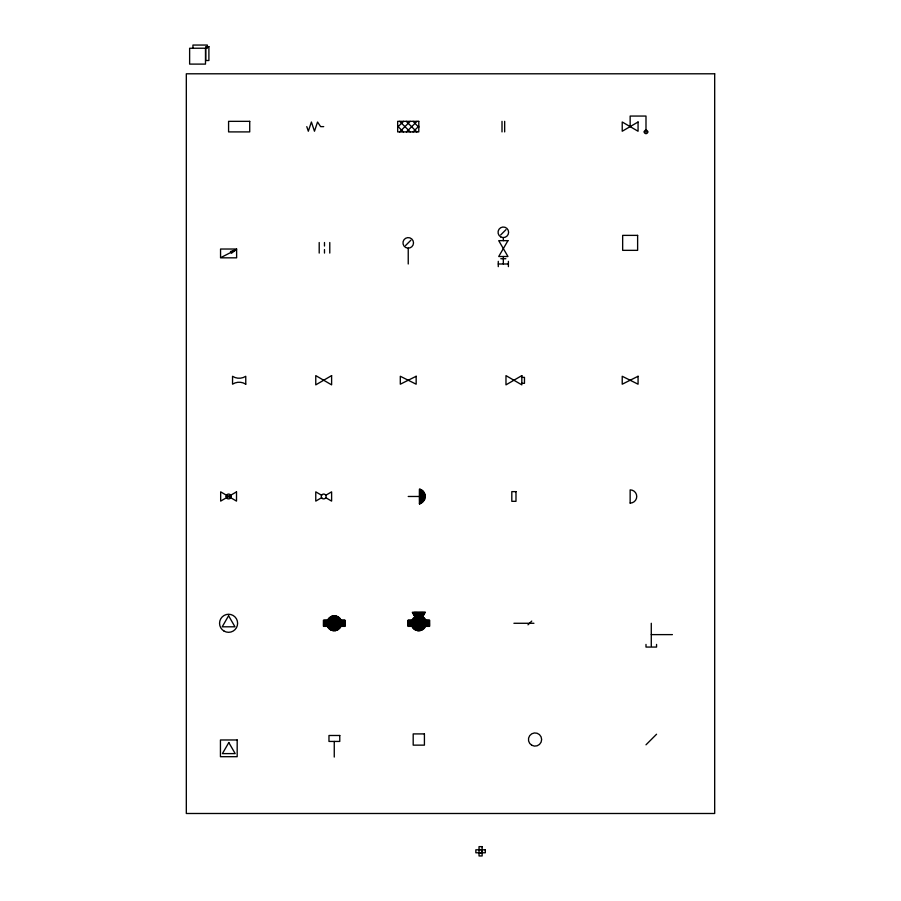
<?xml version="1.0" encoding="UTF-8"?>
<svg xmlns="http://www.w3.org/2000/svg" width="901" height="901" viewBox="0 0 901 901"><rect width="100%" height="100%" fill="white"/><g stroke="black" fill="none" stroke-linecap="round" stroke-linejoin="round"><path stroke-width="1.35" d="M399.65 131.906L410.214 121.342M406.475 131.906L417.039 121.342M413.075 131.906L418.796 126.185M405.585 245.511L410.867 240.229M500.697 234.936L505.979 229.654M419.461 490.031L420.215 489.277M419.461 491.225L421.037 489.648M419.461 492.419L421.792 490.088M419.461 493.613L422.468 490.606M419.461 494.818L423.087 491.191M419.461 496.012L423.628 491.833M419.461 497.206L424.112 492.554M419.461 498.399L424.517 493.343M419.461 499.593L424.844 494.21M419.461 500.787L425.069 495.178M419.461 501.992L425.182 496.26M419.461 503.186L425.114 497.532M420.125 503.715L424.72 499.12M323.47 620.924L324.191 620.203M323.47 622.118L325.385 620.203M323.47 623.312L326.579 620.203M323.47 624.506L331.748 616.239M323.47 625.699L333.314 615.856M324 626.364L334.564 615.8M325.205 626.364L335.645 615.924M326.399 626.364L336.591 616.171M327.491 626.465L337.447 616.509M327.908 627.242L338.224 616.937M328.403 627.941L338.922 617.422M328.966 628.571L339.553 617.996M329.597 629.135L340.116 618.627M330.295 629.63L340.612 619.325M331.072 630.058L341.029 620.102M331.928 630.396L342.121 620.203M332.886 630.644L343.326 620.203M333.956 630.768L344.52 620.203M335.206 630.711L345.049 620.868M336.771 630.328L345.049 622.062M341.941 626.364L345.049 623.255M343.135 626.364L345.049 624.449M344.328 626.364L345.049 625.643M413.03 613.513L414.269 612.275M413.469 614.257L415.462 612.275M408.007 620.924L408.727 620.203M413.919 615.011L416.656 612.275M408.007 622.118L409.921 620.203M414.37 615.755L417.85 612.275M408.007 623.312L411.115 620.203M414.82 616.498L419.044 612.275M408.007 624.506L420.238 612.275M408.007 625.699L421.431 612.275M408.547 626.364L422.637 612.275M409.741 626.364L423.83 612.275M410.935 626.364L425.024 612.275M412.027 626.465L423.954 614.538M412.444 627.242L422.76 616.937M412.94 627.941L423.459 617.422M413.503 628.571L424.089 617.996M414.133 629.135L424.653 618.627M414.843 629.63L425.148 619.325M415.609 630.058L425.576 620.102L429.586 620.203L429.586 626.364L425.621 626.364A7.49 7.49 0 0 1 411.982 626.364L408.007 626.364L408.007 620.203L411.982 620.203A7.49 7.49 0 0 1 415.012 616.825L412.286 612.275L425.317 612.275L422.58 616.825A7.49 7.49 0 0 1 425.621 620.203M416.465 630.396L426.657 620.203M417.422 630.644L427.862 620.203M418.492 630.768L429.056 620.203M419.742 630.711L429.586 620.868M421.308 630.328L429.586 622.062M426.477 626.364L429.586 623.255M427.671 626.364L429.586 624.449M428.865 626.364L429.586 625.643M527.997 624.821L531.736 621.082M645.994 744.812L656.559 734.236M397.668 127.064L403.603 121.342M236.208 249.678L231.411 253.282L230.498 251.537L236.208 249.678L221.657 257.168M321.601 497.701L315.767 501.102L315.767 491.856L321.601 495.257M325.79 495.257L331.613 491.856L331.613 501.102L325.79 497.701M323.696 126.624L320.621 126.624L317.546 122.018L314.472 131.231L311.397 122.018L308.322 131.231L306.79 126.624M644.238 131.906L647.751 131.906A1.757 1.757 0 0 0 645.116 130.386A1.757 1.757 0 0 0 645.116 133.427A1.757 1.757 0 0 0 647.751 131.906M500.81 258.711L505.866 258.711M498.276 263.993L508.401 263.993M521.825 377.373L524.472 377.373L524.472 383.319L521.825 383.319M226.162 496.474L231.005 496.474M408.232 496.474L419.461 496.474M513.908 623.278L533.933 623.278M651.277 634.619L672.416 634.619M479.028 849.609L482.136 849.609M479.028 852.977L482.136 852.977M406.25 121.342L416.814 131.906M399.65 121.342L410.214 131.906M397.668 126.185L403.389 131.906M413.075 121.342L418.796 127.289M656.559 644.418L656.559 647.064L645.994 647.064L645.994 644.418M651.277 623.278L651.277 645.961M645.994 130.589L645.994 116.06L630.148 116.06L630.148 126.624M508.401 261.358L508.401 266.64M504.661 121.342L504.661 131.906M503.332 237.582L503.332 240.657M503.332 256.515L503.332 263.993M502.015 121.342L502.015 131.906M498.276 261.358L498.276 266.64M482.193 849.801L482.193 852.785M408.232 248.158L408.232 263.993M334.26 741.433L334.26 757.065M329.777 242.515L329.777 253.08M324.484 242.515L324.484 246.041M324.484 249.554L324.484 253.08M319.202 242.515L319.202 253.08M205.484 48.26L205.484 64.106L189.627 64.106L189.627 48.26L207.32 48.215L207.32 45.05L192.949 45.05L192.949 48.215M228.584 615.743L222.209 626.803L234.97 626.803L228.584 615.743M228.809 742.559L222.423 753.608L235.195 753.608L228.809 742.559M507.961 240.657L498.715 256.515L507.961 256.515L498.715 240.657L507.961 240.657M638.066 121.995L622.219 131.242L622.219 121.995L638.066 131.242L638.066 121.995M331.613 375.616L315.767 384.862L315.767 375.616L331.613 384.862L331.613 375.616M236.512 491.856L220.666 501.102L220.666 491.856L236.512 501.102L236.512 491.856M521.825 375.616L505.979 384.862L505.979 375.616L521.825 384.862L521.825 375.616M416.161 376.269L400.303 384.198L400.303 376.269L416.161 384.198L416.161 376.269M638.066 376.269L622.219 384.198L622.219 376.269L638.066 384.198L638.066 376.269M208.897 46.638L205.732 46.638L205.732 60.513L208.897 60.513L208.897 46.638M714.684 73.792L186.316 73.792L186.316 813.49L714.684 813.49L714.684 73.792M249.723 121.342L228.584 121.342L228.584 131.906L249.723 131.906L249.723 121.342M418.796 121.342L397.668 121.342L397.668 131.906L418.796 131.906L418.796 121.342M637.626 235.375L622.659 235.375L622.659 250.343L637.626 250.343L637.626 235.375M236.625 249.025L220.554 249.025L220.554 257.832L236.625 257.832L236.625 249.025M515.991 491.631L511.813 491.631L511.813 501.316L515.991 501.316L515.991 491.631M327.435 620.203L323.47 620.203L323.47 626.364L327.435 626.364A7.49 7.49 0 0 0 341.085 626.364L345.049 626.364L345.049 620.203L341.085 620.203A7.49 7.49 0 0 0 327.435 620.203M424.416 733.91L413.187 733.91L413.187 745.138L424.416 745.138L424.416 733.91M339.767 735.486L328.978 735.486L328.978 741.433L339.767 741.433L339.767 735.486M237.177 739.969L220.441 739.969L220.441 756.694L237.177 756.694L237.177 739.969M482.136 846.636L479.028 846.636L479.028 855.95L482.136 855.95L482.136 846.636M485.312 849.801L475.852 849.801L475.852 852.785L485.312 852.785L485.312 849.801M630.148 503.085L630.148 489.874A6.6 6.6 0 0 1 636.748 496.474A6.6 6.6 0 0 1 630.148 503.085M419.461 503.918L419.461 489.029A7.704 7.704 0 0 1 419.461 503.918M245.759 384.175L245.759 376.291A12.107 12.107 0 0 1 232.548 376.291L232.548 384.175A12.107 12.107 0 0 1 245.759 384.175M531.736 745.24A6.6 6.6 0 0 0 541.647 739.518A6.6 6.6 0 0 0 531.736 733.808A6.6 6.6 0 0 0 531.736 745.24M224.079 631.105A9.021 9.021 0 0 0 237.616 623.278A9.021 9.021 0 0 0 224.079 615.462A9.021 9.021 0 0 0 224.079 631.105M322.333 498.478A2.421 2.421 0 0 0 326.106 496.654A2.421 2.421 0 0 0 322.637 494.3A2.421 2.421 0 0 0 322.333 498.478M227.232 498.478A2.421 2.421 0 0 0 231.005 496.654A2.421 2.421 0 0 0 227.536 494.3A2.421 2.421 0 0 0 227.232 498.478M500.697 236.873A5.282 5.282 0 0 0 508.615 232.3A5.282 5.282 0 0 0 500.697 227.716A5.282 5.282 0 0 0 500.697 236.873M405.596 247.448A5.282 5.282 0 0 0 413.514 242.876A5.282 5.282 0 0 0 405.596 238.303A5.282 5.282 0 0 0 405.596 247.448"/></g></svg>
